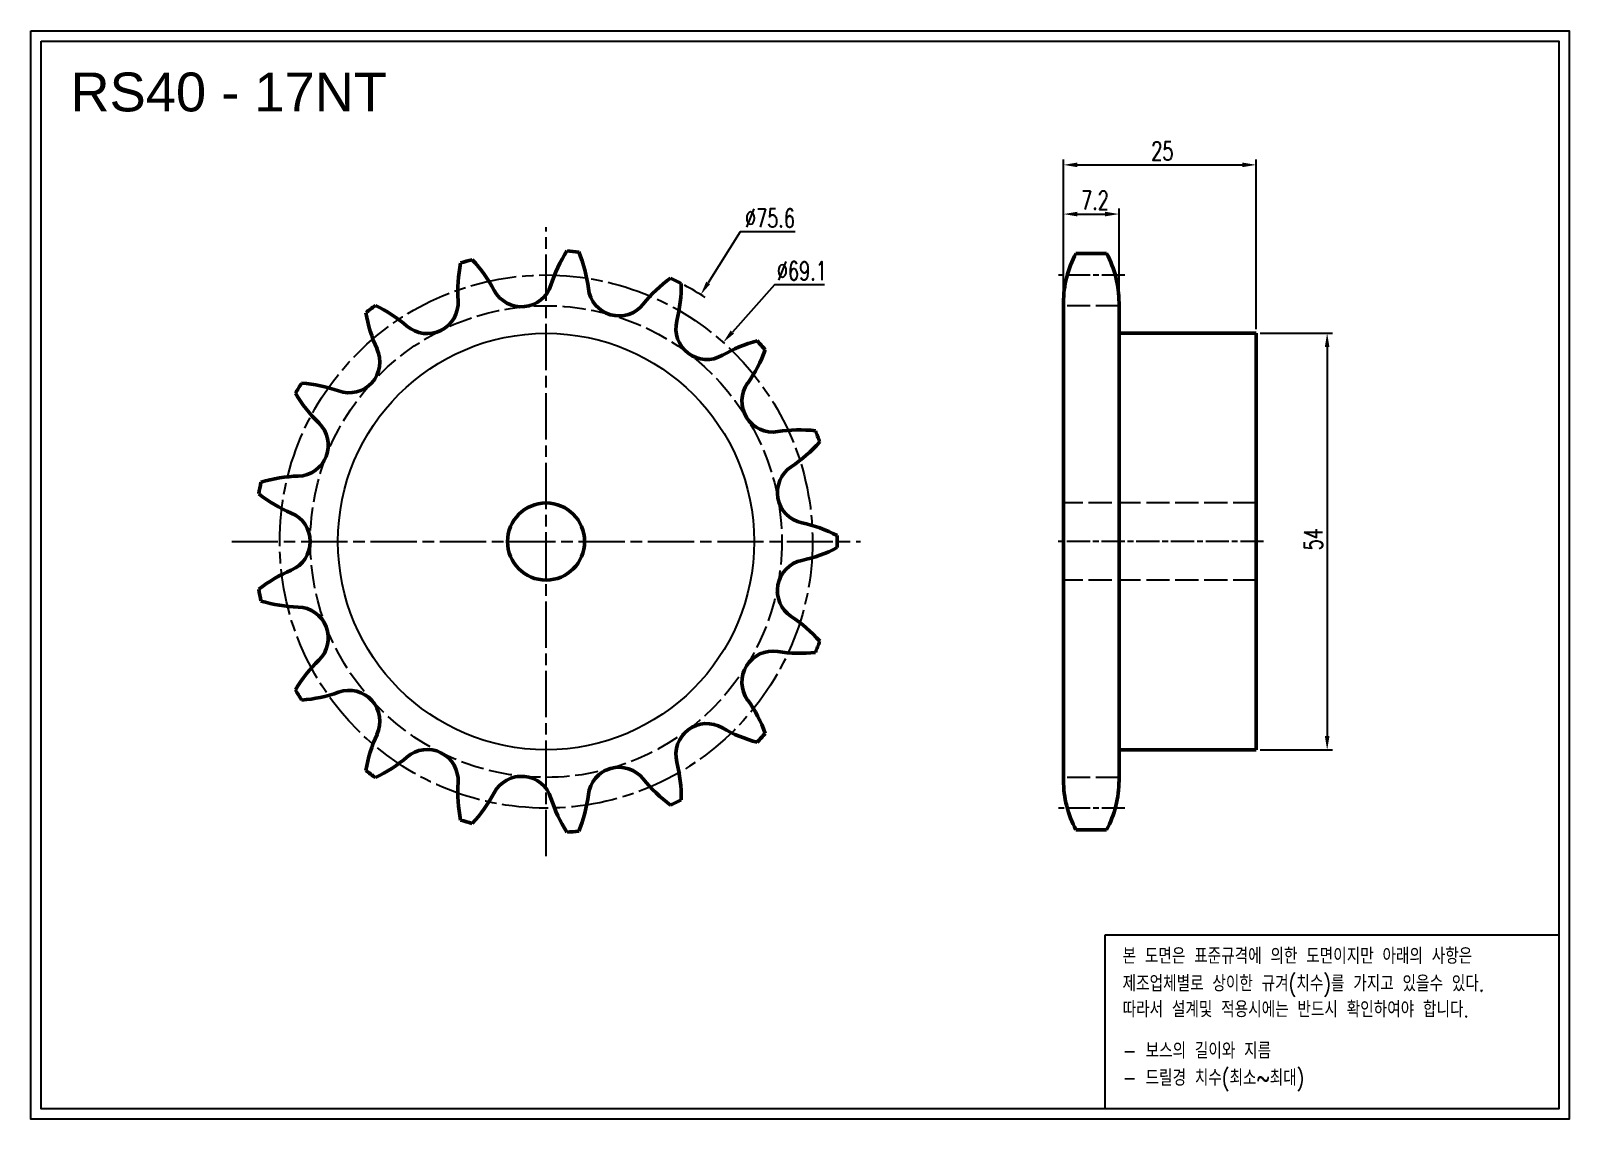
# Model space of a CAD drawing. Header units: millimetres. Extents: x -20509 to -20309, y 1089 to 1230.
import ezdxf

# ---------------------------------------------------------------- set-up
doc = ezdxf.new("R2010")
doc.units = ezdxf.units.MM
for name, pattern in [('AM_ISO02W050', [7.5, 6, -1.5]), ('AM_ISO02W050x2', [3.75, 3, -0.75]), ('AM_ISO08W050', [18, 12, -1.5, 3, -1.5]), ('AM_ISO08W050x2', [9, 6, -0.75, 1.5, -0.75])]:
    doc.linetypes.add(name, pattern=pattern)
for name, color, linetype, lineweight in [('AM_0N', 7, 'Continuous', 50), ('AM_3N', 6, 'AM_ISO02W050', 25), ('AM_7', 4, 'AM_ISO08W050', 25), ('AM_7N', 4, 'AM_ISO08W050', 25)]:
    doc.layers.add(name, color=color, linetype=linetype, lineweight=lineweight)
doc.layers.add('S-DIM', color=7, linetype='Continuous')
doc.styles.add('HAN', font='ROMANS.shx', dxfattribs={"width": 0.7, "bigfont": 'whgtxt.shx'})
doc.styles.add('HSG', font='SIMPLEX.shx', dxfattribs={"width": 0.7, "bigfont": 'HSG.shx'})
doc.styles.get("Standard").update_dxf_attribs({"font": 'arial.ttf'})
doc.dimstyles.new('APP3', dxfattribs={"dimtxt": 2.4, "dimasz": 1.8, "dimexe": 0.7, "dimexo": 0.5, "dimgap": 0.6, "dimtad": 1, "dimtoh": 1, "dimdec": 1, "dimrnd": 0.01, "dimzin": 9, "dimdsep": 46, "dimtxsty": 'HSG', "dimcen": 0, "dimclrd": 1, "dimclre": 1, "dimclrt": 256, "dimazin": 2, "dimtp": 1, "dimtm": 1, "dimtfac": 0.5, "dimtdec": 1, "dimtofl": 0, "dimtmove": 0, "dimatfit": 3, "dimfxl": 0, "dimtvp": 1, "dimtolj": 2, "dimlwd": -1, "dimlwe": -1, "dimarcsym": 0})
doc.dimstyles.new('APP3$0', dxfattribs={"dimtxt": 2.4, "dimasz": 1.8, "dimexe": 0.7, "dimexo": 0.5, "dimgap": 0.6, "dimtad": 1, "dimtoh": 1, "dimdec": 1, "dimrnd": 0.01, "dimzin": 9, "dimdsep": 46, "dimtxsty": 'HSG', "dimcen": 0, "dimclrd": 1, "dimclre": 1, "dimclrt": 256, "dimazin": 2, "dimtp": 1, "dimtm": 1, "dimtfac": 0.5, "dimtdec": 1, "dimtofl": 0, "dimtmove": 0, "dimatfit": 3, "dimfxl": 0, "dimtvp": 1, "dimtolj": 2, "dimlwd": -1, "dimlwe": -1, "dimarcsym": 0})

# ---------------------------------------------------------------- blocks, each defined once
blk = doc.blocks.new('*D1')
at = {"layer": 'Defpoints', "color": 0, "transparency": 16777216}
for p in [(-20421.86, 1195.91), (-20462, 1131.89)]:
    blk.add_point(p, dxfattribs=at)
at = {"layer": 'S-DIM', "color": 1, "transparency": 16777216}
for p, q in [((-20416.76, 1204.04), (-20420.91, 1197.43)), ((-20409.6, 1204.04), (-20416.76, 1204.04))]:
    blk.add_line(p, q, dxfattribs=at)
blk.add_arc((-20441.93, 1163.9), 37.78, 56.8534, 61.5984, dxfattribs=at)
blk.add_solid([(-20421.16, 1197.59), (-20420.65, 1197.27), (-20421.86, 1195.91)], dxfattribs=at)
at = {"layer": 'S-DIM', "transparency": 16777216, "insert": (-20412.88, 1205.84), "char_height": 2.4, "attachment_point": 5, "style": 'HSG'}
blk.add_mtext('\\A2;∅75.6', dxfattribs=at)
blk = doc.blocks.new('*D2')
at = {"layer": 'Defpoints', "color": 0, "transparency": 16777216}
for p in [(-20418.96, 1189.71), (-20464.9, 1138.08)]:
    blk.add_point(p, dxfattribs=at)
at = {"layer": 'S-DIM', "color": 1, "transparency": 16777216}
for p, q in [((-20412.31, 1197.19), (-20417.76, 1191.06)), ((-20405.79, 1197.19), (-20412.31, 1197.19))]:
    blk.add_line(p, q, dxfattribs=at)
blk.add_solid([(-20417.99, 1191.26), (-20417.54, 1190.86), (-20418.96, 1189.71)], dxfattribs=at)
at = {"layer": 'S-DIM', "transparency": 16777216, "insert": (-20408.75, 1198.99), "char_height": 2.4, "attachment_point": 5, "style": 'HSG'}
blk.add_mtext('\\A2;∅69.1', dxfattribs=at)
blk = doc.blocks.new('*D3')
at = {"layer": 'Defpoints', "color": 0, "transparency": 16777216}
for p in [(-20367.6, 1206.36), (-20374.8, 1194.86), (-20367.6, 1194.48)]:
    blk.add_point(p, dxfattribs=at)
at = {"layer": 'S-DIM', "color": 1, "transparency": 16777216}
for p, q in [((-20374.8, 1195.36), (-20374.8, 1207.06)), ((-20373, 1206.36), (-20369.4, 1206.36)), ((-20367.6, 1194.98), (-20367.6, 1207.06))]:
    blk.add_line(p, q, dxfattribs=at)
for points in [[(-20373, 1206.66), (-20373, 1206.06), (-20374.8, 1206.36)], [(-20369.4, 1206.66), (-20369.4, 1206.06), (-20367.6, 1206.36)]]:
    blk.add_solid(points, dxfattribs=at)
at = {"layer": 'S-DIM', "transparency": 16777216, "insert": (-20370.72, 1208.16), "char_height": 2.4, "attachment_point": 5, "style": 'HSG'}
blk.add_mtext('\\A2;7.2', dxfattribs=at)
blk = doc.blocks.new('*D4')
at = {"layer": 'Defpoints', "color": 0, "transparency": 16777216}
for p in [(-20349.8, 1212.74), (-20374.8, 1194.48), (-20349.8, 1190.92)]:
    blk.add_point(p, dxfattribs=at)
at = {"layer": 'S-DIM', "color": 1, "transparency": 16777216}
for p, q in [((-20374.8, 1194.98), (-20374.8, 1213.44)), ((-20373, 1212.74), (-20351.6, 1212.74)), ((-20349.8, 1191.42), (-20349.8, 1213.44))]:
    blk.add_line(p, q, dxfattribs=at)
for points in [[(-20373, 1213.04), (-20373, 1212.44), (-20374.8, 1212.74)], [(-20351.6, 1213.04), (-20351.6, 1212.44), (-20349.8, 1212.74)]]:
    blk.add_solid(points, dxfattribs=at)
at = {"layer": 'S-DIM', "transparency": 16777216, "insert": (-20361.98, 1214.54), "char_height": 2.4, "attachment_point": 5, "style": 'HSG'}
blk.add_mtext('\\A2;25', dxfattribs=at)
blk = doc.blocks.new('*D5')
at = {"layer": 'Defpoints', "color": 0, "transparency": 16777216}
for p in [(-20349.8, 1190.92), (-20349.8, 1136.88), (-20340.6, 1136.88)]:
    blk.add_point(p, dxfattribs=at)
at = {"layer": 'S-DIM', "color": 1, "transparency": 16777216}
for p, q in [((-20349.3, 1190.92), (-20339.9, 1190.92)), ((-20340.6, 1189.12), (-20340.6, 1138.68)), ((-20349.3, 1136.88), (-20339.9, 1136.88))]:
    blk.add_line(p, q, dxfattribs=at)
for points in [[(-20340.9, 1189.12), (-20340.3, 1189.12), (-20340.6, 1190.92)], [(-20340.9, 1138.68), (-20340.3, 1138.68), (-20340.6, 1136.88)]]:
    blk.add_solid(points, dxfattribs=at)
at = {"layer": 'S-DIM', "transparency": 16777216, "insert": (-20342.4, 1164.19), "char_height": 2.4, "attachment_point": 5, "rotation": 90, "style": 'HSG'}
blk.add_mtext('\\A2;54', dxfattribs=at)

msp = doc.modelspace()

# ---------------------------------------------------------------- linework, layer by layer
for points in [[(-20508.78, 1230.12), (-20309.2, 1230.12), (-20309.2, 1089), (-20508.78, 1089)], [(-20507.44, 1228.78), (-20310.54, 1228.78), (-20310.54, 1090.35), (-20507.44, 1090.35)]]:
    msp.add_lwpolyline(points, close=True)
at = {"color": 6}
msp.add_lwpolyline([(-20369.42, 1112.9), (-20310.54, 1112.9), (-20310.54, 1090.35), (-20369.42, 1090.35)], close=True, dxfattribs=at)
msp.add_circle((-20441.93, 1163.9), 27)
at = {"layer": 'AM_0N'}
for p, q in [((-20373.19, 1201.26), (-20369.21, 1201.26)), ((-20374.8, 1194.86), (-20374.8, 1132.93)), ((-20367.6, 1194.86), (-20367.6, 1132.93)), ((-20367.6, 1190.92), (-20349.8, 1190.92)), ((-20349.8, 1190.92), (-20349.8, 1136.88)), ((-20367.6, 1136.88), (-20349.8, 1136.88)), ((-20373.19, 1126.53), (-20369.21, 1126.53))]:
    msp.add_line(p, q, dxfattribs=at)
msp.add_circle((-20441.93, 1163.9), 5, dxfattribs=at)
for centre, radius, start, end in [((-20423.99, 1191.74), 18.13, 147.1385, 162.6471), ((-20441.93, 1163.9), 37.78, 83.5331, 85.8786), ((-20435.26, 1196.34), 18.13, 168.3149, 183.8235), ((-20441.93, 1163.9), 37.78, 104.7096, 107.0551), ((-20464.68, 1187.97), 18.13, 27.9412, 43.4498), ((-20454.45, 1194.57), 18.13, 6.7647, 22.2733), ((-20361.3, 1194.86), 13.5, 151.7009, 180), ((-20381.1, 1194.86), 13.5, 0, 28.2991), ((-20415.14, 1183.38), 18.13, 125.962, 141.4706), ((-20441.93, 1163.9), 37.78, 62.3567, 64.7021), ((-20445.12, 1198.35), 4.01, 207.9412, 342.6471), ((-20432.46, 1197.17), 4.01, 186.7647, 321.4706), ((-20442.53, 1197.02), 18.13, 345.5882, 1.0968), ((-20441.93, 1163.9), 37.78, 125.8861, 128.2316), ((-20447.43, 1196.56), 18.13, 189.4914, 205), ((-20471.84, 1178.13), 18.13, 49.1176, 64.6262), ((-20457.35, 1194.87), 4.01, 229.1176, 3.8235), ((-20421.08, 1191.51), 4.01, 165.5882, 300.2941), ((-20409.91, 1172.39), 18.13, 104.7855, 120.2941), ((-20441.93, 1163.9), 37.78, 41.1802, 43.5257), ((-20467.5, 1187.2), 4.01, 250.2941, 25), ((-20430.52, 1194.99), 18.13, 324.4118, 339.9204), ((-20441.93, 1163.9), 37.78, 147.0626, 149.408), ((-20474.97, 1166.36), 18.13, 70.2941, 85.8027), ((-20412.52, 1182.11), 4.01, 144.4118, 279.1176), ((-20458.86, 1192.37), 18.13, 210.6679, 226.1765), ((-20474.19, 1176.39), 4.01, 271.4706, 46.1765), ((-20409.01, 1160.25), 18.13, 83.6091, 99.1176), ((-20441.93, 1163.9), 37.78, 20.0037, 22.3492), ((-20420.06, 1188.77), 18.13, 303.2353, 318.7439), ((-20407.92, 1170.25), 4.01, 123.2353, 257.9412), ((-20441.93, 1163.9), 37.78, 168.239, 170.5845), ((-20473.62, 1154.26), 18.13, 91.4706, 106.9792), ((-20468, 1184.33), 18.13, 231.8444, 247.3529), ((-20476.53, 1163.9), 4.01, 292.6471, 67.3529), ((-20412.55, 1148.6), 18.13, 62.4326, 77.9412), ((-20441.93, 1163.9), 37.78, 358.8273, 1.1727), ((-20412.55, 1179.19), 18.13, 282.0588, 297.5674), ((-20468, 1143.46), 18.13, 112.6471, 128.1556), ((-20407.92, 1157.54), 4.01, 102.0588, 236.7647), ((-20441.93, 1163.9), 37.78, 189.4155, 191.761), ((-20473.62, 1173.53), 18.13, 253.0208, 268.5294), ((-20474.19, 1151.4), 4.01, 313.8235, 88.5294), ((-20420.06, 1139.02), 18.13, 41.2561, 56.7647), ((-20412.52, 1145.68), 4.01, 80.8824, 215.5882), ((-20409.01, 1167.54), 18.13, 260.8824, 276.3909), ((-20441.93, 1163.9), 37.78, 337.6508, 339.9963), ((-20458.86, 1135.42), 18.13, 133.8235, 149.3321), ((-20441.93, 1163.9), 37.78, 210.592, 212.9374), ((-20474.97, 1161.43), 18.13, 274.1973, 289.7059), ((-20467.5, 1140.59), 4.01, 335, 109.7059), ((-20430.52, 1132.8), 18.13, 20.0796, 35.5882), ((-20421.08, 1136.29), 4.01, 59.7059, 194.4118), ((-20409.91, 1155.4), 18.13, 239.7059, 255.2145), ((-20447.43, 1131.23), 18.13, 155, 170.5086), ((-20441.93, 1163.9), 37.78, 316.4743, 318.8198), ((-20471.84, 1149.67), 18.13, 295.3738, 310.8824), ((-20457.35, 1132.93), 4.01, 356.1765, 130.8824), ((-20441.93, 1163.9), 37.78, 231.7684, 234.1139), ((-20432.46, 1130.62), 4.01, 38.5294, 173.2353), ((-20442.53, 1130.78), 18.13, 358.9032, 14.4118), ((-20435.26, 1131.45), 18.13, 176.1765, 191.6851), ((-20445.12, 1129.45), 4.01, 17.3529, 152.0588), ((-20415.14, 1144.41), 18.13, 218.5294, 234.038), ((-20361.3, 1132.93), 13.5, 180, 208.2991), ((-20381.1, 1132.93), 13.5, 331.7009, 0), ((-20464.68, 1139.82), 18.13, 316.5502, 332.0588), ((-20423.99, 1136.05), 18.13, 197.3529, 212.8615), ((-20454.45, 1133.23), 18.13, 337.7267, 353.2353), ((-20441.93, 1163.9), 37.78, 295.2979, 297.6433), ((-20441.93, 1163.9), 37.78, 252.9449, 255.2904), ((-20441.93, 1163.9), 37.78, 274.1214, 276.4669)]:
    msp.add_arc(centre, radius, start, end, dxfattribs=at)
at = {"layer": 'AM_3N', "linetype": 'AM_ISO02W050x2'}
for p, q in [((-20367.6, 1194.48), (-20374.8, 1194.48)), ((-20367.6, 1133.31), (-20374.8, 1133.31))]:
    msp.add_line(p, q, dxfattribs=at)
at = {"layer": 'AM_3N', "color": 2, "linetype": 'AM_ISO02W050x2'}
for p, q in [((-20349.8, 1168.9), (-20374.8, 1168.9)), ((-20349.8, 1158.9), (-20374.8, 1158.9))]:
    msp.add_line(p, q, dxfattribs=at)
at = {"layer": 'AM_3N', "linetype": 'AM_ISO02W050x2'}
msp.add_circle((-20441.93, 1163.9), 30.58, dxfattribs=at)
at = {"layer": 'AM_7', "linetype": 'AM_ISO08W050x2'}
msp.add_circle((-20441.93, 1163.9), 34.56, dxfattribs=at)
at = {"layer": 'AM_7N', "linetype": 'AM_ISO08W050x2'}
for p, q in [((-20441.93, 1123.12), (-20441.93, 1204.68)), ((-20482.71, 1163.9), (-20401.15, 1163.9))]:
    msp.add_line(p, q, dxfattribs=at)
at = {"layer": 'AM_7N', "linetype": 'AM_ISO08W050x2', "ltscale": 0.5}
for p, q in [((-20366.83, 1198.45), (-20375.57, 1198.45)), ((-20348.86, 1163.9), (-20375.57, 1163.9)), ((-20366.83, 1129.34), (-20375.57, 1129.34))]:
    msp.add_line(p, q, dxfattribs=at)

# ---------------------------------------------------------------- texts
msp.add_text('RS40 - 17NT', height=5.04).set_placement((-20503.64, 1219.67))
at = {"color": 6, "style": 'HAN', "width": 0.8}
for s, p in [('본 도면은 표준규격에 의한 도면이지만 아래의 사항은', (-20367.14, 1109.14)), ('제조업체별로 상이한 규겨(치수)를 가지고 있을수 있다.', (-20367.14, 1105.56)), ('따라서 설계및 적용시에는 반드시 확인하여야 합니다.', (-20367.14, 1102.22)), ('- 보스의 길이와 지름', (-20367.14, 1096.86)), ('- 드릴경 치수(최소~최대)', (-20367.14, 1093.33))]:
    msp.add_text(s, height=2.0703, dxfattribs=at).set_placement(p)

# ---------------------------------------------------------------- dimensions: what is measured, and where the dimension line sits
at = {"layer": 'S-DIM'}
for base, p1, p2, picture, middle in [((-20349.8, 1212.74), (-20374.8, 1194.48), (-20349.8, 1190.92), '*D4', (-20361.98, 1212.74)), ((-20367.6, 1206.36), (-20374.8, 1194.86), (-20367.6, 1194.48), '*D3', (-20370.72, 1206.36))]:
    dim = msp.add_linear_dim(base=base, p1=p1, p2=p2, dimstyle='APP3$0', dxfattribs=at)
    dim.commit()
    dim.dimension.update_dxf_attribs({"geometry": picture, "text_midpoint": middle, "dimtype": 128})
at = {"layer": 'S-DIM', "color": 3}
for p1, p2, picture, middle in [((-20462, 1131.89), (-20421.86, 1195.91), '*D1', (-20412.88, 1204.04)), ((-20464.9, 1138.08), (-20418.96, 1189.71), '*D2', (-20408.75, 1197.19))]:
    dim = msp.add_diameter_dim_2p(p1=p1, p2=p2, dimstyle='APP3', dxfattribs=at)
    dim.commit()
    dim.dimension.update_dxf_attribs({"geometry": picture, "text_midpoint": middle, "dimtype": 131})
at = {"layer": 'S-DIM'}
dim = msp.add_linear_dim(base=(-20340.6, 1136.88), p1=(-20349.8, 1190.92), p2=(-20349.8, 1136.88), angle=90, dimstyle='APP3$0', dxfattribs=at)
dim.commit()
dim.dimension.update_dxf_attribs({"geometry": '*D5', "text_midpoint": (-20340.6, 1164.19), "dimtype": 128})

doc.saveas('drawing.dxf')
